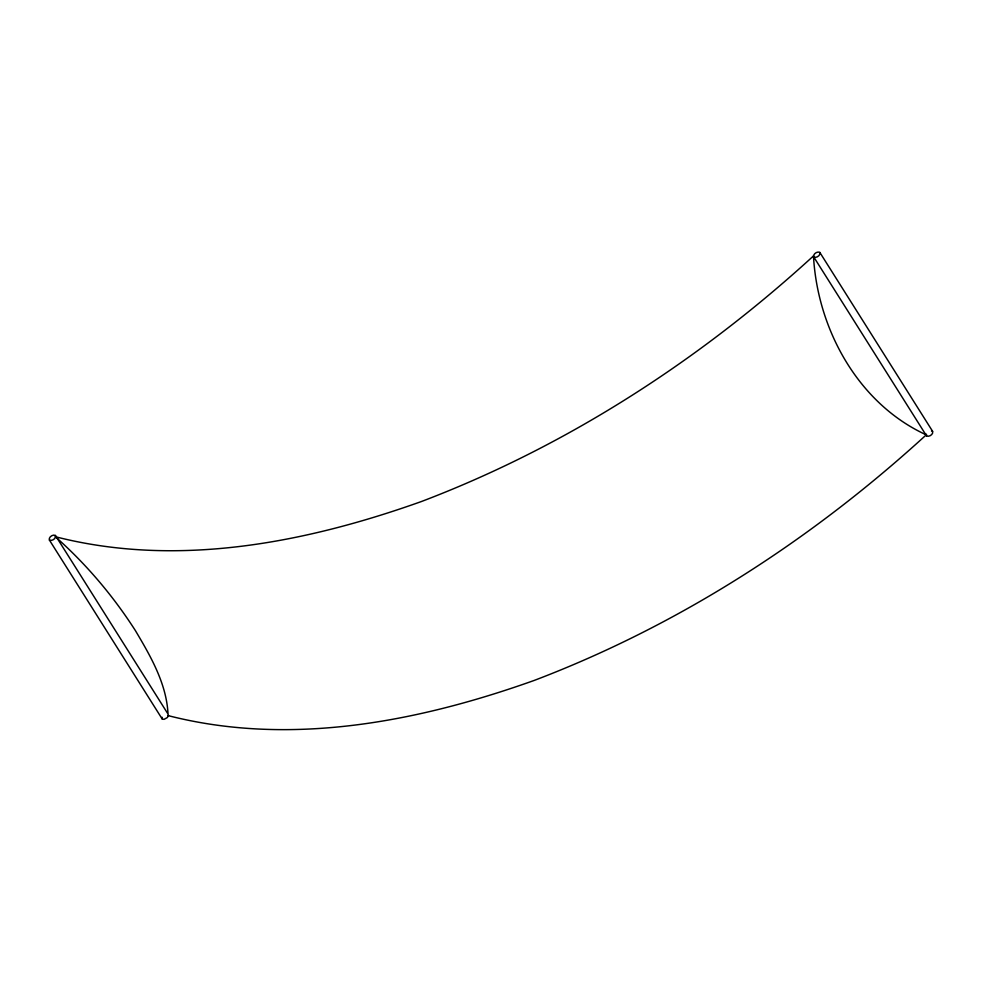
<?xml version="1.0" encoding="UTF-8"?>
<svg xmlns="http://www.w3.org/2000/svg" width="982" height="982" viewBox="0 0 982 982"><rect width="100%" height="100%" fill="white"/><g stroke="black" fill="none" stroke-linecap="round" stroke-linejoin="round"><path stroke-width="1.47" d="M162.079 717.228L162.177 718.959L164.055 719.352L167.345 717.535L168.523 715.448M926.443 434.179L926.554 435.898C929.07 437.358 933.686 434.204 932.605 431.331L819.823 252.423C817.306 250.962 812.679 254.117 813.771 256.989L926.554 435.898M931.501 430.889L932.605 431.331M813.771 256.989C816.275 258.45 820.903 255.295 819.823 252.423M167.419 713.092L55.446 535.485C52.93 534.024 48.314 537.179 49.395 540.051L162.177 718.959M49.395 540.051C51.911 541.512 56.526 538.357 55.446 535.485M813.477 255.934C699.049 360.603 566.675 446.282 421.474 501.507C305.156 542.972 177.214 567.94 55.299 536.7C86.22 564.085 113.163 595.902 135.442 630.677C150.872 656.688 167.112 684.589 168.082 715.608C289.997 746.848 417.939 721.88 534.257 680.416C679.458 625.19 811.832 539.511 926.259 434.854C858.108 403.627 817.392 329.007 813.477 255.934"/></g></svg>
